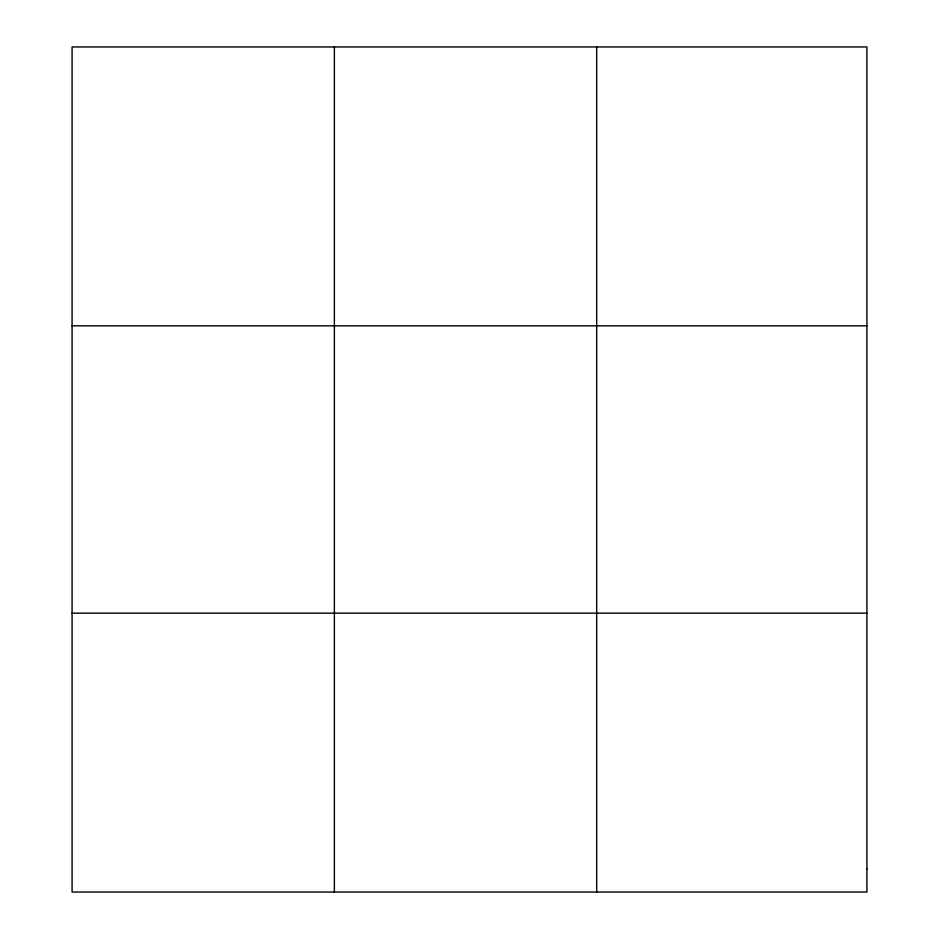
<?xml version="1.0" encoding="UTF-8"?>
<svg xmlns="http://www.w3.org/2000/svg" width="939" height="939" viewBox="0 0 939 939"><rect width="100%" height="100%" fill="white"/><g stroke="black" fill="none" stroke-linecap="round" stroke-linejoin="round"><path stroke-width="1.41" d="M334.378 46.95L334.378 892.05M596.676 46.95L596.676 892.05M72.08 325.833L866.92 325.833M72.08 613.167L866.92 613.167M866.92 868.81L866.92 892.05L72.08 892.05L72.08 46.95L866.92 46.95L866.92 868.81"/></g></svg>
